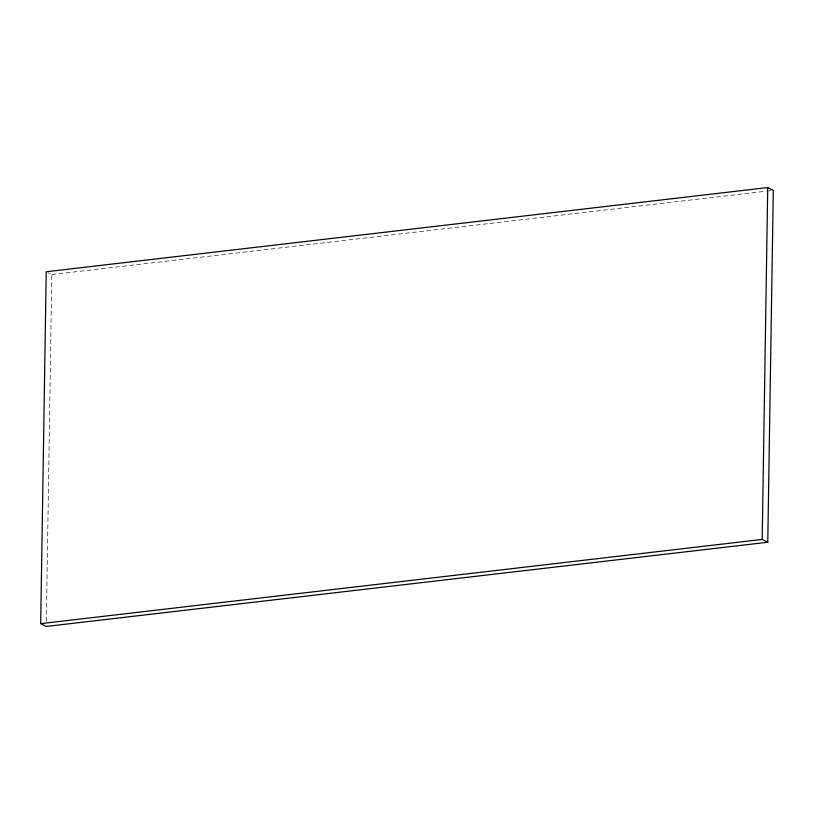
<?xml version="1.0" encoding="UTF-8"?>
<svg xmlns="http://www.w3.org/2000/svg" width="814" height="814" viewBox="0 0 814 814"><rect width="100%" height="100%" fill="white"/><g stroke="black" fill="none" stroke-linecap="round" stroke-linejoin="round"><path stroke-width="0.61" stroke-dasharray="4.07 3.05" d="M46.357 621.367L51.801 274.572L48.453 272.883M51.801 274.572L765.73 191.249M766.991 191.107L770.777 190.659"/><path stroke-width="1.22" d="M40.7 623.636L46.225 271.754L767.724 187.556L773.3 190.364L767.775 542.246L46.276 626.444L40.7 623.636L762.199 539.428L767.775 542.246M762.199 539.428L767.724 187.556"/></g></svg>
